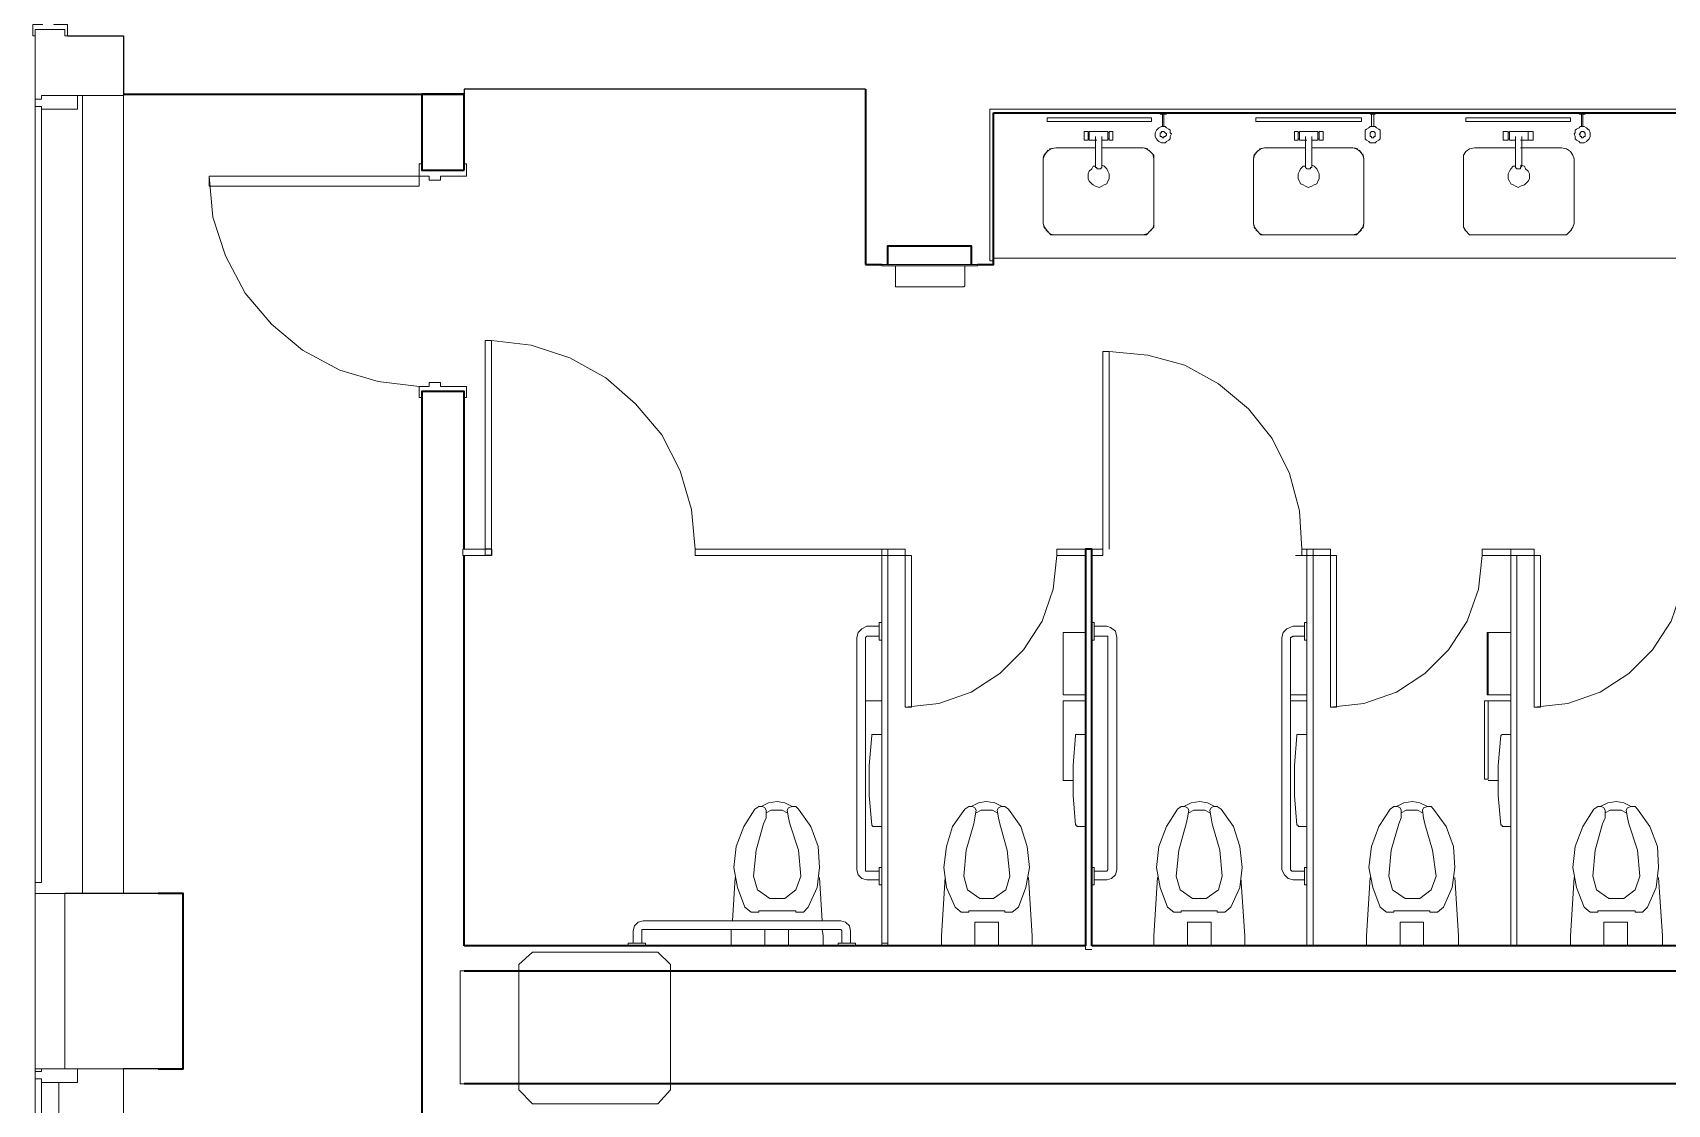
# Model space of a CAD drawing. Header units: inches. Extents: x 41 to 295, y 38 to 271.
# Drawn here: x 45.26 to 68.64, y 155.81 to 171.14 of the extents above; entities that cross this region are included whole.
import ezdxf

# ---------------------------------------------------------------- set-up
doc = ezdxf.new("R2010")
doc.units = ezdxf.units.IN
doc.header["$MEASUREMENT"] = 0

msp = doc.modelspace()

# ---------------------------------------------------------------- linework, layer by layer
for p, q in [((45.76, 171.093), (46.56, 171.093)), ((46.56, 171.093), (46.56, 170.24)), ((57.173, 170.329), (51.431, 170.329)), ((51.431, 170.329), (51.431, 170.258)), ((51.822, 163.751), (51.733, 163.751)), ((51.822, 163.662), (51.733, 163.662)), ((51.822, 163.751), (51.822, 163.662)), ((63.253, 162.489), (63.289, 162.507)), ((47.058, 158.826), (45.724, 158.827)), ((47.058, 156.32), (46.56, 156.32))]:
    msp.add_line(p, q)
at = {"color": 7, "lineweight": 18}
for points in [[(45.76, 171.093), (45.76, 171.253), (45.564, 171.253), (45.564, 171.307), (45.404, 171.307), (45.404, 171.253), (45.262, 171.253), (45.262, 171.093), (45.298, 171.093), (45.298, 171.182), (45.724, 171.182), (45.724, 171.093)], [(45.387, 170.187), (45.298, 170.187), (45.298, 170.08), (45.387, 170.08), (45.387, 170.045), (45.902, 170.045), (45.902, 170.24), (45.387, 170.24)], [(45.298, 158.827), (45.298, 156.32), (45.724, 156.32), (45.724, 158.827)], [(54.204, 157.991), (52.409, 157.991), (52.213, 157.813), (52.213, 156.018), (52.409, 155.822), (54.204, 155.822), (54.382, 156.018), (54.382, 157.813)], [(45.298, 156.178), (45.387, 156.178), (45.387, 156.124), (45.902, 156.124), (45.902, 156.32), (45.387, 156.32), (45.387, 156.284), (45.298, 156.284)]]:
    msp.add_lwpolyline(points, close=True, dxfattribs=at)
at = {"color": 7, "lineweight": 13}
for points in [[(45.298, 171.093), (45.298, 170.187)], [(45.298, 170.187), (45.298, 170.24)], [(45.902, 170.24), (45.973, 170.24), (45.973, 158.827)], [(45.902, 170.24), (46.56, 170.24), (46.56, 158.827)], [(59.004, 170.045), (58.951, 170.045), (58.951, 168.178), (58.951, 168), (58.951, 167.876)], [(71.058, 170.045), (71.004, 170.045), (59.005, 170.045)], [(59.004, 167.876), (58.951, 167.876)], [(45.298, 158.88), (45.298, 156.285)], [(60.32, 158.08), (60.32, 158.027)], [(60.409, 158.027), (60.32, 158.027)], [(51.431, 156.107), (51.378, 156.107), (51.378, 157.724)], [(51.378, 157.724), (51.431, 157.724)], [(45.902, 156.32), (46.56, 156.32), (46.56, 152.355)], [(45.636, 152.533), (45.636, 156.124)]]:
    msp.add_lwpolyline(points, dxfattribs=at)
at = {"color": 7, "lineweight": 35}
for points in [[(46.56, 170.258), (50.898, 170.258)], [(50.898, 170.258), (51.36, 170.258), (51.413, 170.258)], [(57.173, 170.329), (57.173, 168.178)], [(59.004, 168.178), (59.004, 169.991)], [(59.004, 169.991), (71.004, 169.991)], [(57.173, 168.178), (57.173, 167.876), (57.173, 167.822)], [(57.493, 167.822), (57.493, 168.089), (58.684, 168.089), (58.684, 167.822)], [(58.773, 167.822), (59.004, 167.822), (59.004, 167.876), (59.004, 168.178)], [(57.173, 167.822), (57.404, 167.822)], [(51.431, 163.751), (51.431, 166.009), (50.827, 166.009), (50.827, 143.165), (50.88, 143.165), (51.378, 143.165), (51.431, 143.165)], [(51.431, 158.08), (51.431, 163.662)], [(60.32, 163.751), (60.32, 158.08)], [(60.409, 158.08), (60.409, 163.751), (60.32, 163.751)], [(47.058, 156.32), (47.36, 156.32), (47.413, 156.32), (47.413, 158.826), (47.36, 158.826), (47.058, 158.826)], [(60.32, 158.08), (51.431, 158.08)], [(72.231, 158.08), (60.409, 158.08)], [(51.431, 157.724), (72.231, 157.724)], [(72.231, 156.107), (51.432, 156.107)]]:
    msp.add_lwpolyline(points, dxfattribs=at)
msp.add_lwpolyline([(51.431, 169.173), (51.431, 170.258), (51.378, 170.258), (50.88, 170.258), (50.827, 170.258), (50.827, 169.173)], close=True, dxfattribs=at)
at = {"color": 7, "lineweight": 13}
for points in [[(45.298, 170.08), (45.298, 158.987), (45.387, 158.987), (45.387, 170.08)], [(45.298, 156.178), (45.298, 152.48), (45.387, 152.48), (45.387, 156.178)]]:
    msp.add_lwpolyline(points, close=True, dxfattribs=at)
at = {"color": 7, "lineweight": 9}
for points in [[(45.298, 159.04), (45.298, 170.044)], [(71.004, 169.991), (59.005, 169.991)], [(61.547, 169.991), (61.316, 169.991), (61.547, 169.991)], [(61.387, 169.991), (61.476, 169.991), (61.387, 169.991)], [(61.476, 169.991), (61.476, 169.973), (61.387, 169.973)], [(61.387, 169.973), (61.387, 169.991), (61.476, 169.991)], [(61.44, 169.973), (61.422, 169.973)], [(61.44, 169.973), (61.422, 169.973), (61.422, 169.796)], [(61.422, 169.973), (61.422, 169.973)], [(61.44, 169.796), (61.44, 169.973)], [(64.533, 169.991), (64.32, 169.991), (64.533, 169.991)], [(64.391, 169.991), (64.462, 169.991), (64.391, 169.991)], [(64.462, 169.991), (64.462, 169.973), (64.391, 169.973)], [(64.391, 169.973), (64.391, 169.991), (64.462, 169.991)], [(64.444, 169.973), (64.409, 169.973)], [(64.444, 169.973), (64.427, 169.973), (64.409, 169.973), (64.409, 169.796)], [(64.427, 169.973), (64.409, 169.973)], [(64.444, 169.796), (64.444, 169.973)], [(67.538, 169.991), (67.307, 169.991), (67.538, 169.991)], [(67.378, 169.991), (67.467, 169.991), (67.378, 169.991)], [(67.467, 169.991), (67.467, 169.973), (67.378, 169.973)], [(67.378, 169.973), (67.378, 169.991), (67.467, 169.991)], [(67.431, 169.973), (67.413, 169.973)], [(67.431, 169.973), (67.413, 169.973), (67.413, 169.796)], [(67.413, 169.973), (67.413, 169.973)], [(67.431, 169.796), (67.431, 169.973)], [(59.769, 169.92), (61.262, 169.92)], [(59.769, 169.867), (59.769, 169.92)], [(61.262, 169.867), (59.769, 169.867)], [(60.356, 169.724), (60.302, 169.724)], [(60.64, 169.724), (60.373, 169.724)], [(60.711, 169.724), (60.658, 169.724)], [(61.262, 169.92), (61.262, 169.867)], [(62.755, 169.92), (64.267, 169.92)], [(62.755, 169.867), (62.755, 169.92)], [(64.267, 169.867), (62.755, 169.867)], [(63.36, 169.724), (63.307, 169.724)], [(63.644, 169.724), (63.378, 169.724)], [(63.716, 169.724), (63.662, 169.724)], [(64.267, 169.92), (64.267, 169.867)], [(65.76, 169.92), (67.253, 169.92)], [(65.76, 169.867), (65.76, 169.92)], [(67.253, 169.867), (65.76, 169.867)], [(66.364, 169.724), (66.293, 169.724)], [(66.72, 169.724), (66.649, 169.724), (66.382, 169.724)], [(67.253, 169.92), (67.253, 169.867)], [(59.716, 168.409), (59.716, 169.333), (59.733, 169.387), (59.769, 169.44), (59.822, 169.476), (59.893, 169.493), (60.462, 169.493)], [(61.138, 169.493), (60.551, 169.493), (61.138, 169.493), (61.191, 169.476), (61.244, 169.44), (61.298, 169.387), (61.298, 169.333), (61.298, 168.409), (61.298, 168.355), (61.244, 168.302), (61.191, 168.249), (61.138, 168.249), (59.893, 168.249), (59.822, 168.249), (59.769, 168.302), (59.733, 168.355), (59.716, 168.409), (59.716, 169.333)], [(59.893, 169.493), (59.822, 169.476), (59.769, 169.44), (59.733, 169.387), (59.716, 169.333)], [(60.462, 169.493), (59.893, 169.493), (59.804, 169.476)], [(60.302, 169.6), (60.356, 169.6)], [(60.373, 169.707), (60.356, 169.707)], [(60.356, 169.618), (60.373, 169.618)], [(60.373, 169.6), (60.48, 169.6)], [(60.462, 169.653), (60.462, 169.636), (60.462, 169.582), (60.462, 169.493), (60.462, 169.387), (60.462, 169.298), (60.462, 169.227)], [(60.515, 169.191), (60.533, 169.191), (60.551, 169.209), (60.551, 169.227), (60.551, 169.298), (60.551, 169.404), (60.551, 169.493), (60.551, 169.582), (60.551, 169.636), (60.551, 169.653)], [(60.551, 169.6), (60.64, 169.6)], [(60.658, 169.707), (60.64, 169.707)], [(60.64, 169.618), (60.658, 169.618)], [(60.658, 169.6), (60.711, 169.6)], [(61.138, 169.493), (61.191, 169.476), (61.244, 169.44), (61.298, 169.387), (61.298, 169.333), (61.28, 169.404)], [(61.209, 169.476), (61.155, 169.493)], [(62.72, 168.409), (62.72, 169.333), (62.738, 169.387), (62.773, 169.44), (62.827, 169.476), (62.88, 169.493), (63.467, 169.493)], [(64.142, 169.493), (63.556, 169.493), (64.142, 169.493), (64.196, 169.476), (64.249, 169.44), (64.284, 169.387), (64.302, 169.333), (64.302, 168.409), (64.284, 168.355), (64.249, 168.302), (64.196, 168.249), (64.142, 168.249), (62.88, 168.249), (62.827, 168.249), (62.773, 168.302), (62.738, 168.355), (62.72, 168.409), (62.72, 169.333)], [(62.88, 169.493), (62.827, 169.476), (62.773, 169.44), (62.738, 169.387), (62.72, 169.333)], [(63.467, 169.493), (62.88, 169.493), (62.809, 169.476)], [(63.307, 169.6), (63.36, 169.6)], [(63.378, 169.707), (63.36, 169.707)], [(63.36, 169.618), (63.378, 169.618)], [(63.378, 169.6), (63.484, 169.6)], [(63.467, 169.653), (63.467, 169.636), (63.467, 169.582), (63.467, 169.493), (63.467, 169.387), (63.467, 169.298), (63.467, 169.227)], [(63.502, 169.191), (63.52, 169.191), (63.538, 169.191), (63.538, 169.209), (63.556, 169.209), (63.556, 169.227), (63.556, 169.298), (63.556, 169.404), (63.556, 169.493), (63.556, 169.582), (63.556, 169.636), (63.556, 169.653)], [(63.556, 169.6), (63.644, 169.6)], [(63.662, 169.707), (63.644, 169.707)], [(63.644, 169.618), (63.662, 169.618)], [(63.662, 169.6), (63.716, 169.6)], [(64.142, 169.493), (64.196, 169.476), (64.249, 169.44), (64.284, 169.387), (64.302, 169.333), (64.284, 169.404)], [(64.213, 169.476), (64.16, 169.493)], [(65.724, 168.409), (65.724, 169.333), (65.724, 169.387), (65.76, 169.44), (65.813, 169.476), (65.884, 169.493), (66.471, 169.493)], [(67.129, 169.493), (66.542, 169.493), (67.129, 169.493), (67.2, 169.476), (67.253, 169.44), (67.289, 169.387), (67.307, 169.333), (67.307, 168.409), (67.289, 168.355), (67.253, 168.302), (67.2, 168.249), (67.129, 168.249), (65.884, 168.249), (65.813, 168.249), (65.76, 168.302), (65.724, 168.355), (65.724, 168.409), (65.724, 169.333)], [(65.884, 169.493), (65.813, 169.476), (65.76, 169.44), (65.724, 169.387), (65.724, 169.333)], [(66.471, 169.493), (65.884, 169.493), (65.813, 169.476)], [(66.293, 169.6), (66.364, 169.6)], [(66.382, 169.707), (66.364, 169.707)], [(66.364, 169.618), (66.382, 169.618)], [(66.382, 169.6), (66.471, 169.6)], [(66.471, 169.653), (66.471, 169.636), (66.471, 169.582), (66.471, 169.493), (66.471, 169.387), (66.471, 169.298), (66.471, 169.227)], [(66.542, 169.6), (66.649, 169.6)], [(66.56, 169.227), (66.56, 169.298), (66.56, 169.404), (66.56, 169.493), (66.56, 169.582), (66.56, 169.636), (66.56, 169.653)], [(66.649, 169.707), (66.649, 169.707)], [(66.649, 169.618), (66.649, 169.618)], [(66.649, 169.6), (66.72, 169.6)], [(59.733, 169.404), (59.716, 169.351)], [(59.787, 169.458), (59.751, 169.422)], [(61.262, 169.422), (61.227, 169.458)], [(61.298, 168.409), (61.298, 169.333)], [(62.738, 169.404), (62.72, 169.351)], [(62.791, 169.458), (62.755, 169.422)], [(64.267, 169.422), (64.231, 169.458)], [(64.302, 168.409), (64.302, 169.333)], [(67.307, 168.409), (67.307, 169.333)], [(47.787, 169.084), (47.84, 168.498), (48.018, 167.947), (48.302, 167.413), (48.676, 166.969), (49.12, 166.596), (49.653, 166.311), (50.204, 166.151), (50.791, 166.08)], [(60.658, 169.084), (60.658, 169.049), (60.64, 169.013), (60.622, 168.978), (60.587, 168.96), (60.551, 168.942), (60.515, 168.924), (60.462, 168.942), (60.427, 168.96), (60.409, 168.978), (60.373, 169.013), (60.356, 169.049), (60.356, 169.084), (60.356, 169.12), (60.373, 169.156), (60.409, 169.191), (60.427, 169.227), (60.462, 169.227)], [(60.515, 169.191), (60.498, 169.191), (60.48, 169.191), (60.48, 169.209), (60.462, 169.209), (60.462, 169.227)], [(60.551, 169.244), (60.587, 169.227), (60.622, 169.191), (60.64, 169.156), (60.658, 169.12), (60.658, 169.084)], [(63.662, 169.084), (63.662, 169.049), (63.644, 169.013), (63.627, 168.978), (63.591, 168.96), (63.556, 168.942), (63.502, 168.924), (63.467, 168.942), (63.431, 168.96), (63.396, 168.978), (63.378, 169.013), (63.36, 169.049), (63.36, 169.084), (63.36, 169.12), (63.378, 169.156), (63.396, 169.191), (63.431, 169.227), (63.467, 169.227)], [(63.502, 169.191), (63.484, 169.191), (63.467, 169.209), (63.467, 169.227)], [(63.556, 169.244), (63.591, 169.227), (63.627, 169.191), (63.644, 169.156), (63.662, 169.12), (63.662, 169.084)], [(66.667, 169.084), (66.667, 169.049), (66.649, 169.013), (66.613, 168.978), (66.596, 168.96), (66.542, 168.942), (66.507, 168.924), (66.471, 168.942), (66.436, 168.96), (66.4, 168.978), (66.382, 169.013), (66.364, 169.049), (66.364, 169.084), (66.364, 169.12), (66.382, 169.156), (66.4, 169.191), (66.436, 169.227), (66.471, 169.227)], [(66.507, 169.191), (66.489, 169.191), (66.471, 169.209), (66.471, 169.227)], [(66.542, 169.227), (66.56, 169.227), (66.542, 169.209), (66.542, 169.191), (66.524, 169.191), (66.507, 169.191)], [(66.542, 169.244), (66.596, 169.227), (66.613, 169.191), (66.649, 169.156), (66.667, 169.12), (66.667, 169.084)], [(59.004, 168.515), (59.004, 167.911), (71.004, 167.911), (71.004, 168.515)], [(59.893, 168.249), (59.822, 168.249), (59.769, 168.302), (59.733, 168.355), (59.716, 168.409), (59.733, 168.338)], [(59.751, 168.32), (59.787, 168.285)], [(61.298, 168.409), (61.298, 168.355), (61.244, 168.302), (61.191, 168.249), (61.138, 168.249), (61.209, 168.267)], [(61.227, 168.285), (61.262, 168.32)], [(61.28, 168.338), (61.298, 168.391)], [(62.88, 168.249), (62.827, 168.249), (62.773, 168.302), (62.738, 168.355), (62.72, 168.409), (62.738, 168.338)], [(62.755, 168.32), (62.791, 168.285)], [(64.302, 168.409), (64.284, 168.355), (64.249, 168.302), (64.196, 168.249), (64.142, 168.249), (64.213, 168.267)], [(64.231, 168.285), (64.267, 168.32)], [(64.284, 168.338), (64.302, 168.391)], [(65.742, 168.32), (65.778, 168.285)], [(67.235, 168.285), (67.271, 168.32)], [(59.804, 168.267), (59.858, 168.249)], [(59.893, 168.249), (61.138, 168.249)], [(62.809, 168.267), (62.862, 168.249)], [(62.88, 168.249), (64.142, 168.249)], [(65.884, 168.249), (67.129, 168.249)], [(59.004, 167.911), (71.004, 167.911)], [(58.595, 167.52), (58.578, 167.502), (57.618, 167.502), (57.6, 167.502), (57.6, 167.52), (57.6, 167.805)], [(58.595, 167.805), (58.595, 167.52)], [(45.298, 167.289), (45.298, 165.28)], [(51.733, 166.738), (51.822, 166.738)], [(51.733, 163.662), (51.733, 163.751), (51.733, 166.738)], [(51.822, 163.751), (51.822, 166.738), (52.391, 166.667), (52.942, 166.489), (53.458, 166.204), (53.885, 165.831), (54.258, 165.387), (54.524, 164.871), (54.684, 164.32), (54.738, 163.751)], [(60.569, 166.578), (60.658, 166.578)], [(60.569, 163.662), (60.569, 163.751), (60.569, 166.578)], [(63.413, 163.662), (63.413, 163.751), (63.378, 164.302), (63.235, 164.836), (62.987, 165.333), (62.649, 165.76), (62.222, 166.115), (61.742, 166.382), (61.209, 166.524), (60.658, 166.578), (60.658, 163.751)], [(51.733, 163.751), (51.413, 163.751), (51.413, 163.662)], [(51.733, 163.662), (51.413, 163.662)], [(54.738, 163.751), (54.738, 163.662)], [(57.493, 163.751), (54.738, 163.751)], [(54.738, 163.662), (57.404, 163.662)], [(57.404, 163.751), (57.404, 158.08), (57.493, 158.08), (57.404, 158.08)], [(57.493, 158.08), (57.404, 158.08), (57.493, 158.08), (57.493, 163.751)], [(57.404, 163.751), (57.742, 163.751)], [(57.493, 163.662), (57.404, 163.662), (57.404, 158.08)], [(57.493, 163.662), (57.493, 158.116), (57.404, 158.116)], [(57.404, 163.662), (57.404, 158.116)], [(57.493, 163.662), (57.742, 163.662), (57.742, 161.493)], [(57.493, 163.662), (57.493, 158.08)], [(57.742, 163.751), (57.742, 163.662)], [(60.32, 163.662), (59.911, 163.662), (59.858, 163.182), (59.698, 162.72), (59.431, 162.311), (59.093, 161.973), (58.684, 161.707), (58.222, 161.547), (57.742, 161.493)], [(57.831, 163.662), (57.742, 163.662)], [(57.831, 161.493), (57.831, 163.662)], [(59.911, 163.751), (60.32, 163.751), (60.32, 163.662)], [(59.911, 163.751), (59.911, 163.662)], [(60.569, 163.751), (60.409, 163.751), (60.409, 163.662)], [(60.569, 163.662), (60.409, 163.662)], [(63.324, 163.662), (63.413, 163.662)], [(63.573, 163.751), (63.413, 163.751)], [(63.413, 163.662), (63.484, 163.662)], [(63.573, 163.751), (63.573, 158.08), (63.484, 158.08), (63.573, 158.08)], [(63.484, 163.751), (63.822, 163.751)], [(63.484, 158.08), (63.573, 158.08), (63.484, 158.08), (63.484, 163.751)], [(63.573, 163.662), (63.484, 163.662), (63.484, 158.08)], [(63.484, 163.662), (63.484, 158.116)], [(63.573, 163.662), (63.822, 163.662), (63.822, 161.493)], [(63.573, 163.662), (63.573, 158.08)], [(63.822, 163.751), (63.822, 163.662)], [(66.4, 163.662), (65.991, 163.662), (65.938, 163.182), (65.778, 162.72), (65.511, 162.311), (65.173, 161.973), (64.765, 161.707), (64.302, 161.547), (63.822, 161.493)], [(63.911, 163.662), (63.822, 163.662)], [(63.911, 161.493), (63.911, 163.662)], [(66.4, 163.751), (65.991, 163.751)], [(65.991, 163.751), (65.991, 163.662)], [(66.4, 163.662), (66.4, 163.751), (66.738, 163.751)], [(66.489, 158.08), (66.4, 158.08), (66.4, 163.751)], [(66.489, 163.662), (66.738, 163.662), (66.738, 161.493)], [(66.489, 163.662), (66.489, 158.08)], [(66.738, 163.751), (66.738, 163.662)], [(69.315, 163.662), (68.907, 163.662), (68.853, 163.182), (68.693, 162.72), (68.427, 162.311), (68.089, 161.973), (67.68, 161.707), (67.218, 161.547), (66.738, 161.493)], [(66.827, 163.662), (66.738, 163.662)], [(66.827, 161.493), (66.827, 163.662)], [(45.298, 163.289), (45.298, 156.622)], [(57.191, 162.649), (57.12, 162.613), (57.067, 162.56), (57.049, 162.489)], [(57.049, 162.489), (57.049, 159.165)], [(57.173, 162.489), (57.191, 162.507)], [(57.173, 159.165), (57.173, 162.489)], [(57.369, 162.649), (57.191, 162.649)], [(57.191, 162.507), (57.369, 162.507)], [(57.404, 162.453), (57.404, 162.471), (57.404, 162.489), (57.404, 162.507), (57.404, 162.542), (57.404, 162.578), (57.404, 162.613), (57.404, 162.649), (57.404, 162.667), (57.404, 162.684), (57.404, 162.702), (57.369, 162.702)], [(57.369, 162.702), (57.369, 162.684), (57.369, 162.667), (57.369, 162.649)], [(57.369, 162.507), (57.369, 162.489), (57.369, 162.471), (57.369, 162.453), (57.369, 162.471), (57.369, 162.489), (57.369, 162.507), (57.369, 162.542), (57.369, 162.578), (57.369, 162.613), (57.369, 162.649), (57.369, 162.667), (57.369, 162.684), (57.369, 162.702)], [(60.32, 161.671), (60, 161.671), (60, 162.56)], [(60, 162.56), (60.32, 162.56), (60.32, 161.671)], [(60.445, 162.507), (60.445, 162.489), (60.445, 162.471), (60.445, 162.453), (60.445, 162.471), (60.445, 162.489), (60.445, 162.507), (60.445, 162.542), (60.445, 162.578), (60.445, 162.613), (60.445, 162.649), (60.445, 162.667), (60.445, 162.684), (60.445, 162.702), (60.409, 162.702)], [(60.409, 162.702), (60.409, 162.684), (60.409, 162.667), (60.409, 162.649), (60.409, 162.613), (60.409, 162.578), (60.409, 162.542), (60.409, 162.507), (60.409, 162.489), (60.409, 162.471), (60.409, 162.453), (60.445, 162.453)], [(60.445, 162.649), (60.445, 162.667), (60.445, 162.684), (60.445, 162.702)], [(60.622, 162.649), (60.445, 162.649)], [(60.445, 162.507), (60.622, 162.507)], [(60.765, 162.489), (60.747, 162.578), (60.676, 162.631), (60.622, 162.649)], [(60.622, 162.507), (60.64, 162.507), (60.64, 162.489)], [(60.64, 162.489), (60.64, 159.165)], [(60.765, 159.165), (60.765, 162.489)], [(63.289, 162.649), (63.2, 162.613), (63.147, 162.56), (63.129, 162.489)], [(63.129, 162.489), (63.129, 159.165)], [(63.253, 159.165), (63.253, 162.489)], [(63.449, 162.649), (63.289, 162.649)], [(63.289, 162.507), (63.449, 162.507)], [(63.484, 162.453), (63.484, 162.471), (63.484, 162.489), (63.484, 162.507), (63.484, 162.542), (63.484, 162.578), (63.484, 162.613), (63.484, 162.649), (63.484, 162.667), (63.484, 162.684), (63.484, 162.702), (63.449, 162.702)], [(63.449, 162.702), (63.449, 162.684), (63.449, 162.667), (63.449, 162.649)], [(63.449, 162.507), (63.449, 162.489), (63.449, 162.471), (63.449, 162.453), (63.449, 162.471), (63.449, 162.489), (63.449, 162.507), (63.449, 162.542), (63.449, 162.578), (63.449, 162.613), (63.449, 162.649), (63.449, 162.667), (63.449, 162.684), (63.449, 162.702)], [(66.08, 161.671), (66.062, 161.671), (66.062, 162.56)], [(66.062, 162.56), (66.08, 162.56), (66.08, 161.671)], [(66.4, 161.671), (66.08, 161.671), (66.08, 162.56)], [(66.08, 162.56), (66.4, 162.56), (66.4, 161.671)], [(57.369, 162.453), (57.404, 162.453)], [(57.404, 162.453), (57.404, 161.671)], [(63.449, 162.453), (63.484, 162.453)], [(63.484, 162.453), (63.484, 161.671)], [(57.404, 161.102), (57.404, 161.582), (57.173, 161.582)], [(57.404, 159.787), (57.404, 161.102), (57.404, 161.582)], [(60, 160.444), (60, 161.582)], [(60.32, 161.102), (60.32, 161.582), (60, 161.582)], [(60.32, 159.787), (60.32, 161.102), (60.32, 161.582)], [(63.253, 161.671), (63.484, 161.671)], [(63.484, 161.102), (63.484, 161.582), (63.253, 161.582)], [(63.484, 159.787), (63.484, 161.102), (63.484, 161.582)], [(66.027, 160.462), (66.027, 161.582)], [(66.027, 161.582), (66.027, 161.582)], [(66.08, 161.582), (66.027, 161.582), (66.027, 160.462), (66.027, 161.582)], [(66.08, 161.582), (66.08, 160.462), (66.027, 160.462)], [(66.062, 161.582), (66.062, 161.582)], [(66.08, 161.582), (66.4, 161.582), (66.4, 160.462), (66.4, 161.582), (66.4, 160.462), (66.4, 161.582), (66.4, 160.462), (66.4, 161.582)], [(66.08, 161.582), (66.08, 160.462)], [(66.08, 161.582), (66.08, 161.582)], [(66.4, 161.582), (66.4, 161.582)], [(66.4, 161.582), (66.4, 161.582)], [(66.4, 161.582), (66.4, 160.462), (66.4, 161.582)], [(66.4, 160.462), (66.4, 161.582)], [(57.742, 161.493), (57.831, 161.493)], [(63.822, 161.493), (63.911, 161.493)], [(66.027, 160.516), (66.027, 161.511)], [(66.027, 160.533), (66.027, 161.511)], [(66.027, 161.102), (66.027, 161.493)], [(66.4, 160.516), (66.4, 161.511), (66.4, 160.533), (66.4, 161.511), (66.4, 161.493), (66.4, 161.511), (66.4, 161.493), (66.4, 161.511)], [(66.4, 160.533), (66.4, 160.551), (66.4, 160.533), (66.4, 161.511), (66.4, 160.516)], [(66.4, 160.516), (66.4, 161.511)], [(66.4, 161.493), (66.4, 161.102)], [(66.4, 161.102), (66.4, 161.493)], [(66.4, 161.422), (66.4, 161.44), (66.4, 161.422)], [(66.4, 161.422), (66.4, 161.44), (66.4, 161.422)], [(66.738, 161.493), (66.827, 161.493)], [(66.4, 161.102), (66.4, 159.787), (66.4, 161.102)], [(66.4, 160.551), (66.4, 160.942), (66.4, 161.085)], [(66.4, 160.942), (66.4, 161.085), (66.4, 160.942)], [(66.4, 161.085), (66.4, 160.942)], [(66.027, 160.551), (66.027, 160.942)], [(66.4, 160.551), (66.4, 160.942)], [(66.4, 160.604), (66.4, 160.587), (66.4, 160.604)], [(66.4, 160.604), (66.4, 160.587), (66.4, 160.604)], [(60, 160.444), (60.142, 160.444)], [(66.08, 160.444), (66.222, 160.444)], [(55.68, 160.071), (55.787, 160.124), (55.911, 160.142), (56.018, 160.124), (56.124, 160.071)], [(58.684, 160.071), (58.791, 160.124), (58.898, 160.142), (59.022, 160.124), (59.129, 160.071)], [(61.724, 160.071), (61.831, 160.124), (61.956, 160.142), (62.062, 160.124), (62.169, 160.071)], [(64.765, 160.071), (64.871, 160.124), (64.995, 160.142), (65.102, 160.124), (65.209, 160.071)], [(67.68, 160.071), (67.787, 160.124), (67.911, 160.142), (68.018, 160.124), (68.124, 160.071)], [(55.591, 160.036), (55.431, 159.787), (55.324, 159.502), (55.289, 159.2), (55.342, 158.915), (55.449, 158.631)], [(56.053, 160.018), (56.071, 159.911), (56.089, 159.822), (56.213, 159.449), (56.249, 159.076), (56.178, 158.88), (56.018, 158.756), (55.805, 158.756), (55.627, 158.88), (55.573, 159.076), (55.609, 159.449), (55.716, 159.822), (55.751, 159.911), (55.751, 160.018)], [(55.698, 160.071), (55.645, 160.071), (55.591, 160.036)], [(56.213, 160.035), (56.391, 159.787), (56.498, 159.502), (56.515, 159.2), (56.48, 158.915), (56.355, 158.631), (56.284, 158.56), (56.178, 158.56), (56.178, 158.578), (55.645, 158.578)], [(55.751, 160.018), (55.733, 160.053), (55.698, 160.071)], [(56.053, 159.982), (55.982, 160.018), (55.911, 160.018), (55.822, 160.018), (55.751, 159.982)], [(56.213, 160.036), (56.178, 160.071), (56.124, 160.071), (56.071, 160.053), (56.053, 160.018)], [(58.595, 160.036), (58.418, 159.787), (58.329, 159.502), (58.293, 159.2), (58.329, 158.915), (58.453, 158.631)], [(59.058, 160.018), (59.076, 159.911), (59.093, 159.822), (59.2, 159.449), (59.236, 159.076), (59.182, 158.88), (59.004, 158.756), (58.809, 158.756), (58.631, 158.88), (58.578, 159.076), (58.613, 159.449), (58.72, 159.822), (58.738, 159.911), (58.755, 160.018)], [(58.702, 160.071), (58.649, 160.071), (58.595, 160.036)], [(59.218, 160.035), (59.396, 159.787), (59.484, 159.502), (59.52, 159.2), (59.467, 158.915), (59.36, 158.631), (59.271, 158.56), (59.164, 158.56), (59.164, 158.578), (58.649, 158.578)], [(58.755, 160.018), (58.738, 160.053), (58.702, 160.071)], [(59.058, 159.982), (58.987, 160.018), (58.898, 160.018), (58.827, 160.018), (58.755, 159.982)], [(59.218, 160.036), (59.164, 160.071), (59.111, 160.071), (59.076, 160.053), (59.058, 160.018)], [(61.636, 160.036), (61.476, 159.787), (61.369, 159.502), (61.333, 159.2), (61.387, 158.915), (61.493, 158.631)], [(62.098, 160.018), (62.116, 159.911), (62.133, 159.822), (62.24, 159.449), (62.276, 159.076), (62.222, 158.88), (62.044, 158.756), (61.849, 158.756), (61.671, 158.88), (61.618, 159.076), (61.653, 159.449), (61.76, 159.822), (61.778, 159.911), (61.796, 160.018)], [(61.742, 160.071), (61.689, 160.071), (61.636, 160.036)], [(62.258, 160.035), (62.435, 159.787), (62.524, 159.502), (62.56, 159.2), (62.524, 158.915), (62.4, 158.631), (62.311, 158.56), (62.204, 158.56), (62.204, 158.578), (61.689, 158.578)], [(61.796, 160.018), (61.778, 160.053), (61.742, 160.071)], [(62.098, 159.982), (62.027, 160.018), (61.956, 160.018), (61.867, 160.018), (61.796, 159.982)], [(62.258, 160.036), (62.204, 160.071), (62.151, 160.071), (62.116, 160.053), (62.098, 160.018)], [(64.676, 160.036), (64.516, 159.787), (64.409, 159.502), (64.373, 159.2), (64.427, 158.915), (64.533, 158.631)], [(65.138, 160.018), (65.155, 159.911), (65.173, 159.822), (65.28, 159.449), (65.333, 159.076), (65.262, 158.88), (65.102, 158.756), (64.889, 158.756), (64.711, 158.88), (64.658, 159.076), (64.693, 159.449), (64.8, 159.822), (64.835, 159.911), (64.835, 160.018)], [(64.782, 160.071), (64.729, 160.071), (64.676, 160.036)], [(65.298, 160.035), (65.475, 159.787), (65.582, 159.502), (65.6, 159.2), (65.564, 158.915), (65.44, 158.631), (65.351, 158.56), (65.244, 158.56), (65.244, 158.578), (64.729, 158.578)], [(64.835, 160.018), (64.818, 160.053), (64.782, 160.071)], [(65.138, 159.982), (65.067, 160.018), (64.995, 160.018), (64.907, 160.018), (64.835, 159.982)], [(65.298, 160.036), (65.262, 160.071), (65.209, 160.071), (65.155, 160.053), (65.138, 160.018)], [(67.591, 160.036), (67.431, 159.787), (67.324, 159.502), (67.289, 159.2), (67.342, 158.915), (67.449, 158.631)], [(68.053, 160.018), (68.071, 159.911), (68.089, 159.822), (68.213, 159.449), (68.249, 159.076), (68.178, 158.88), (68.018, 158.756), (67.804, 158.756), (67.627, 158.88), (67.573, 159.076), (67.609, 159.449), (67.715, 159.822), (67.751, 159.911), (67.751, 160.018), (67.733, 160.053), (67.698, 160.071)], [(67.698, 160.071), (67.644, 160.071), (67.591, 160.036)], [(68.213, 160.035), (68.391, 159.787), (68.498, 159.502), (68.516, 159.2), (68.48, 158.915), (68.356, 158.631), (68.284, 158.56), (68.178, 158.56), (68.178, 158.578), (67.644, 158.578)], [(68.053, 159.982), (67.982, 160.018), (67.911, 160.018), (67.822, 160.018), (67.751, 159.982)], [(68.213, 160.036), (68.178, 160.071), (68.124, 160.071), (68.071, 160.053), (68.053, 160.018)], [(55.271, 158.436), (55.307, 159.058)], [(56.551, 158.436), (56.515, 159.058)], [(57.049, 159.165), (57.067, 159.093), (57.12, 159.04), (57.191, 159.022)], [(57.191, 159.147), (57.173, 159.147), (57.173, 159.165)], [(57.369, 159.147), (57.191, 159.147)], [(57.191, 159.022), (57.369, 159.022)], [(57.404, 158.951), (57.404, 158.969), (57.404, 158.987), (57.404, 159.022), (57.404, 159.04), (57.404, 159.076), (57.404, 159.111), (57.404, 159.147), (57.404, 159.165), (57.404, 159.182), (57.404, 159.2), (57.369, 159.2)], [(57.369, 159.2), (57.369, 159.182), (57.369, 159.165), (57.369, 159.147)], [(57.369, 159.022), (57.369, 158.987), (57.369, 158.969), (57.369, 158.951), (57.369, 158.969), (57.369, 158.987), (57.369, 159.022), (57.369, 159.04), (57.369, 159.076), (57.369, 159.111), (57.369, 159.147), (57.369, 159.165), (57.369, 159.182), (57.369, 159.2)], [(58.258, 158.222), (58.311, 159.058)], [(59.556, 158.222), (59.502, 159.058)], [(60.445, 159.022), (60.445, 158.987), (60.445, 158.969), (60.445, 158.951), (60.445, 158.969), (60.445, 158.987), (60.445, 159.022), (60.445, 159.04), (60.445, 159.076), (60.445, 159.111), (60.445, 159.147), (60.445, 159.165), (60.445, 159.182), (60.445, 159.2), (60.409, 159.2)], [(60.409, 159.2), (60.409, 159.182), (60.409, 159.165), (60.409, 159.147), (60.409, 159.111), (60.409, 159.076), (60.409, 159.04), (60.409, 159.022), (60.409, 158.987), (60.409, 158.969), (60.409, 158.951), (60.445, 158.951)], [(60.445, 159.147), (60.445, 159.165), (60.445, 159.182), (60.445, 159.2)], [(60.622, 159.147), (60.445, 159.147)], [(60.445, 159.022), (60.622, 159.022)], [(60.622, 159.022), (60.693, 159.04), (60.747, 159.093), (60.765, 159.165)], [(60.64, 159.165), (60.622, 159.147)], [(61.298, 158.222), (61.351, 159.058)], [(62.596, 158.222), (62.542, 159.058)], [(63.129, 159.165), (63.165, 159.093), (63.218, 159.04), (63.289, 159.022)], [(63.289, 159.147), (63.271, 159.147), (63.253, 159.165)], [(63.449, 159.147), (63.289, 159.147)], [(63.289, 159.022), (63.449, 159.022)], [(63.484, 158.951), (63.484, 158.969), (63.484, 158.987), (63.484, 159.022), (63.484, 159.04), (63.484, 159.076), (63.484, 159.111), (63.484, 159.147), (63.484, 159.165), (63.484, 159.182), (63.484, 159.2), (63.449, 159.2)], [(63.449, 159.2), (63.449, 159.182), (63.449, 159.165), (63.449, 159.147)], [(63.449, 159.022), (63.449, 158.987), (63.449, 158.969), (63.449, 158.951), (63.449, 158.969), (63.449, 158.987), (63.449, 159.022), (63.449, 159.04), (63.449, 159.076), (63.449, 159.111), (63.449, 159.147), (63.449, 159.165), (63.449, 159.182), (63.449, 159.2)], [(64.338, 158.222), (64.391, 159.058)], [(65.654, 158.222), (65.6, 159.058)], [(67.253, 158.222), (67.307, 159.058)], [(68.569, 158.222), (68.516, 159.058)], [(57.369, 158.951), (57.404, 158.951)], [(63.449, 158.951), (63.484, 158.951)], [(55.449, 158.631), (55.538, 158.56), (55.645, 158.56)], [(55.645, 158.578), (55.645, 158.56)], [(58.453, 158.631), (58.542, 158.56), (58.649, 158.56)], [(58.649, 158.578), (58.649, 158.56)], [(61.493, 158.631), (61.582, 158.56), (61.689, 158.56)], [(61.689, 158.578), (61.689, 158.56)], [(64.533, 158.631), (64.622, 158.56), (64.729, 158.56)], [(64.729, 158.578), (64.729, 158.56)], [(67.449, 158.631), (67.538, 158.56), (67.644, 158.56)], [(67.644, 158.578), (67.644, 158.56)], [(53.991, 158.436), (53.92, 158.418), (53.867, 158.364), (53.849, 158.293)], [(53.849, 158.293), (53.849, 158.116)], [(53.973, 158.293), (53.973, 158.311), (53.991, 158.311)], [(53.973, 158.116), (53.973, 158.293)], [(56.818, 158.436), (53.991, 158.436)], [(53.991, 158.311), (56.818, 158.311)], [(55.253, 158.222), (55.253, 158.311)], [(55.733, 158.08), (55.733, 158.311)], [(56.071, 158.311), (56.071, 158.08)], [(56.569, 158.222), (56.551, 158.311)], [(56.96, 158.293), (56.942, 158.364), (56.889, 158.418), (56.818, 158.436)], [(56.818, 158.311), (56.836, 158.293)], [(56.836, 158.293), (56.836, 158.116)], [(56.96, 158.116), (56.96, 158.293)], [(58.738, 158.418), (59.076, 158.418)], [(58.738, 158.08), (58.738, 158.418)], [(59.076, 158.418), (59.076, 158.08)], [(61.778, 158.418), (62.116, 158.418)], [(61.778, 158.08), (61.778, 158.418)], [(62.116, 158.418), (62.116, 158.08)], [(64.818, 158.418), (65.155, 158.418)], [(64.818, 158.08), (64.818, 158.418)], [(65.155, 158.418), (65.155, 158.08)], [(67.733, 158.418), (68.071, 158.418)], [(67.733, 158.08), (67.733, 158.418)], [(68.071, 158.418), (68.071, 158.08)], [(53.778, 158.08), (53.795, 158.08), (53.813, 158.08), (53.849, 158.08), (53.867, 158.08), (53.902, 158.08), (53.938, 158.08), (53.973, 158.08), (53.991, 158.08), (54.009, 158.08), (54.027, 158.08), (54.027, 158.116)], [(53.778, 158.116), (53.778, 158.08)], [(53.849, 158.116), (53.813, 158.116), (53.795, 158.116), (53.778, 158.116), (53.795, 158.116), (53.813, 158.116), (53.849, 158.116), (53.867, 158.116), (53.902, 158.116), (53.938, 158.116), (53.973, 158.116), (53.991, 158.116), (54.009, 158.116), (54.027, 158.116)], [(54.027, 158.116), (54.009, 158.116), (53.991, 158.116), (53.973, 158.116)], [(56.569, 158.08), (55.253, 158.08), (55.253, 158.222)], [(56.569, 158.08), (56.569, 158.222)], [(56.782, 158.08), (56.8, 158.08), (56.818, 158.08), (56.836, 158.08), (56.871, 158.08), (56.907, 158.08), (56.942, 158.08), (56.96, 158.08), (56.996, 158.08), (57.013, 158.08), (57.031, 158.08), (57.031, 158.116)], [(56.782, 158.116), (56.782, 158.08)], [(56.836, 158.116), (56.818, 158.116), (56.8, 158.116), (56.782, 158.116), (56.8, 158.116), (56.818, 158.116), (56.836, 158.116), (56.871, 158.116), (56.907, 158.116), (56.942, 158.116), (56.96, 158.116), (56.996, 158.116), (57.013, 158.116), (57.031, 158.116)], [(57.031, 158.116), (57.013, 158.116), (56.996, 158.116), (56.96, 158.116)], [(59.556, 158.08), (58.258, 158.08), (58.258, 158.222)], [(59.556, 158.08), (59.556, 158.222)], [(62.596, 158.08), (61.298, 158.08), (61.298, 158.222)], [(62.596, 158.08), (62.596, 158.222)], [(65.653, 158.08), (64.338, 158.08), (64.338, 158.222)], [(65.654, 158.08), (65.654, 158.222)], [(66.489, 158.08), (66.4, 158.08)], [(68.569, 158.08), (67.253, 158.08), (67.253, 158.222)], [(68.569, 158.08), (68.569, 158.222)]]:
    msp.add_lwpolyline(points, dxfattribs=at)
for points in [[(61.387, 169.973), (61.404, 169.973), (61.422, 169.973), (61.44, 169.973), (61.458, 169.973), (61.476, 169.973), (61.458, 169.973), (61.44, 169.973), (61.422, 169.973), (61.404, 169.973)], [(61.404, 169.991), (61.422, 169.991), (61.44, 169.991), (61.422, 169.991)], [(64.391, 169.973), (64.409, 169.973), (64.427, 169.973), (64.444, 169.973), (64.462, 169.973), (64.444, 169.973), (64.427, 169.973), (64.409, 169.973)], [(64.409, 169.991), (64.427, 169.991), (64.444, 169.991), (64.427, 169.991)], [(67.378, 169.973), (67.395, 169.973), (67.413, 169.973), (67.431, 169.973), (67.449, 169.973), (67.467, 169.973), (67.449, 169.973), (67.431, 169.973), (67.413, 169.973), (67.395, 169.973)], [(67.413, 169.991), (67.431, 169.991), (67.449, 169.991), (67.431, 169.991)], [(60.302, 169.653), (60.302, 169.707), (60.302, 169.724), (60.302, 169.707), (60.302, 169.653), (60.302, 169.618), (60.302, 169.6), (60.302, 169.618)], [(60.356, 169.653), (60.356, 169.707), (60.356, 169.724), (60.356, 169.707), (60.356, 169.653), (60.356, 169.618), (60.356, 169.6), (60.356, 169.618), (60.356, 169.653), (60.356, 169.689), (60.356, 169.707), (60.356, 169.689), (60.356, 169.653), (60.356, 169.636), (60.356, 169.618), (60.356, 169.636)], [(60.373, 169.653), (60.373, 169.689), (60.373, 169.707), (60.373, 169.689), (60.373, 169.653), (60.373, 169.636), (60.373, 169.618), (60.373, 169.636), (60.373, 169.653), (60.373, 169.707), (60.373, 169.724), (60.373, 169.707), (60.373, 169.653), (60.373, 169.618), (60.373, 169.6), (60.373, 169.618)], [(60.64, 169.653), (60.64, 169.707), (60.64, 169.724), (60.64, 169.707), (60.64, 169.653), (60.64, 169.618), (60.64, 169.6), (60.64, 169.618), (60.64, 169.653), (60.64, 169.689), (60.64, 169.707), (60.64, 169.689), (60.64, 169.653), (60.64, 169.636), (60.64, 169.618), (60.64, 169.636)], [(60.658, 169.653), (60.658, 169.689), (60.658, 169.707), (60.658, 169.689), (60.658, 169.653), (60.658, 169.636), (60.658, 169.618), (60.658, 169.636), (60.658, 169.653), (60.658, 169.707), (60.658, 169.724), (60.658, 169.707), (60.658, 169.653), (60.658, 169.618), (60.658, 169.6), (60.658, 169.618)], [(60.711, 169.653), (60.711, 169.707), (60.711, 169.724), (60.711, 169.707), (60.711, 169.653), (60.711, 169.618), (60.711, 169.6), (60.711, 169.618)], [(61.316, 169.689), (61.316, 169.653), (61.333, 169.618), (61.351, 169.6), (61.369, 169.582), (61.404, 169.564), (61.422, 169.564), (61.458, 169.564), (61.476, 169.582), (61.511, 169.6), (61.529, 169.618), (61.529, 169.653), (61.547, 169.689), (61.529, 169.707), (61.529, 169.742), (61.511, 169.76), (61.476, 169.778), (61.458, 169.796), (61.422, 169.796), (61.404, 169.796), (61.369, 169.778), (61.351, 169.76), (61.333, 169.742), (61.316, 169.707)], [(61.387, 169.689), (61.387, 169.671), (61.387, 169.653), (61.404, 169.653), (61.422, 169.636), (61.44, 169.636), (61.44, 169.653), (61.458, 169.653), (61.476, 169.671), (61.476, 169.689), (61.458, 169.707), (61.44, 169.724), (61.422, 169.724), (61.404, 169.724), (61.404, 169.707), (61.387, 169.707)], [(63.307, 169.653), (63.307, 169.707), (63.307, 169.724), (63.307, 169.707), (63.307, 169.653), (63.307, 169.618), (63.307, 169.6), (63.307, 169.618)], [(63.36, 169.653), (63.36, 169.707), (63.36, 169.724), (63.36, 169.707), (63.36, 169.653), (63.36, 169.618), (63.36, 169.6), (63.36, 169.618), (63.36, 169.653), (63.36, 169.689), (63.36, 169.707), (63.36, 169.689), (63.36, 169.653), (63.36, 169.636), (63.36, 169.618), (63.36, 169.636)], [(63.378, 169.653), (63.378, 169.689), (63.378, 169.707), (63.378, 169.689), (63.378, 169.653), (63.378, 169.636), (63.378, 169.618), (63.378, 169.636), (63.378, 169.653), (63.378, 169.707), (63.378, 169.724), (63.378, 169.707), (63.378, 169.653), (63.378, 169.618), (63.378, 169.6), (63.378, 169.618)], [(63.644, 169.653), (63.644, 169.707), (63.644, 169.724), (63.644, 169.707), (63.644, 169.653), (63.644, 169.618), (63.644, 169.6), (63.644, 169.618), (63.644, 169.653), (63.644, 169.689), (63.644, 169.707), (63.644, 169.689), (63.644, 169.653), (63.644, 169.636), (63.644, 169.618), (63.644, 169.636)], [(63.662, 169.653), (63.662, 169.689), (63.662, 169.707), (63.662, 169.689), (63.662, 169.653), (63.662, 169.636), (63.662, 169.618), (63.662, 169.636), (63.662, 169.653), (63.662, 169.707), (63.662, 169.724), (63.662, 169.707), (63.662, 169.653), (63.662, 169.618), (63.662, 169.6), (63.662, 169.618)], [(63.716, 169.653), (63.716, 169.707), (63.716, 169.724), (63.716, 169.707), (63.716, 169.653), (63.716, 169.618), (63.716, 169.6), (63.716, 169.618)], [(64.32, 169.689), (64.32, 169.653), (64.32, 169.618), (64.338, 169.6), (64.373, 169.582), (64.391, 169.564), (64.427, 169.564), (64.462, 169.564), (64.48, 169.582), (64.516, 169.6), (64.533, 169.618), (64.533, 169.653), (64.533, 169.689), (64.533, 169.707), (64.533, 169.742), (64.516, 169.76), (64.48, 169.778), (64.462, 169.796), (64.427, 169.796), (64.391, 169.796), (64.373, 169.778), (64.338, 169.76), (64.32, 169.742), (64.32, 169.707)], [(64.391, 169.689), (64.391, 169.671), (64.391, 169.653), (64.409, 169.653), (64.409, 169.636), (64.427, 169.636), (64.444, 169.636), (64.444, 169.653), (64.462, 169.653), (64.462, 169.671), (64.462, 169.689), (64.462, 169.707), (64.444, 169.724), (64.427, 169.724), (64.409, 169.724), (64.391, 169.707)], [(66.293, 169.653), (66.293, 169.707), (66.293, 169.724), (66.293, 169.707), (66.293, 169.653), (66.293, 169.618), (66.293, 169.6), (66.293, 169.618)], [(66.364, 169.653), (66.364, 169.707), (66.364, 169.724), (66.364, 169.707), (66.364, 169.653), (66.364, 169.618), (66.364, 169.6), (66.364, 169.618), (66.364, 169.653), (66.364, 169.689), (66.364, 169.707), (66.364, 169.689), (66.364, 169.653), (66.364, 169.636), (66.364, 169.618), (66.364, 169.636)], [(66.382, 169.653), (66.382, 169.689), (66.382, 169.707), (66.382, 169.689), (66.382, 169.653), (66.382, 169.636), (66.382, 169.618), (66.382, 169.636), (66.382, 169.653), (66.382, 169.707), (66.382, 169.724), (66.382, 169.707), (66.382, 169.653), (66.382, 169.618), (66.382, 169.6), (66.382, 169.618)], [(66.649, 169.653), (66.649, 169.707), (66.649, 169.724), (66.649, 169.707), (66.649, 169.653), (66.649, 169.618), (66.649, 169.6), (66.649, 169.618), (66.649, 169.653), (66.649, 169.689), (66.649, 169.707), (66.649, 169.689), (66.649, 169.653), (66.649, 169.636), (66.649, 169.618), (66.649, 169.636), (66.649, 169.653), (66.649, 169.689), (66.649, 169.707), (66.649, 169.689), (66.649, 169.653), (66.649, 169.636), (66.649, 169.618), (66.649, 169.636), (66.649, 169.653), (66.649, 169.707), (66.649, 169.724), (66.649, 169.707), (66.649, 169.653), (66.649, 169.618), (66.649, 169.6), (66.649, 169.618)], [(66.72, 169.653), (66.72, 169.707), (66.72, 169.724), (66.72, 169.707), (66.72, 169.653), (66.72, 169.618), (66.72, 169.6), (66.72, 169.618)], [(67.307, 169.689), (67.324, 169.653), (67.324, 169.618), (67.342, 169.6), (67.378, 169.582), (67.395, 169.564), (67.431, 169.564), (67.449, 169.564), (67.484, 169.582), (67.502, 169.6), (67.52, 169.618), (67.538, 169.653), (67.538, 169.689), (67.538, 169.707), (67.52, 169.742), (67.502, 169.76), (67.484, 169.778), (67.449, 169.796), (67.431, 169.796), (67.395, 169.796), (67.378, 169.778), (67.342, 169.76), (67.324, 169.742), (67.324, 169.707)], [(67.378, 169.689), (67.395, 169.671), (67.395, 169.653), (67.413, 169.653), (67.413, 169.636), (67.431, 169.636), (67.449, 169.653), (67.467, 169.653), (67.467, 169.671), (67.467, 169.689), (67.467, 169.707), (67.449, 169.707), (67.449, 169.724), (67.431, 169.724), (67.413, 169.724), (67.395, 169.707), (67.395, 169.689)], [(58.684, 167.822), (57.493, 167.822), (57.493, 168.089), (58.684, 168.089)], [(58.773, 167.805), (57.404, 167.805), (57.404, 167.822), (58.773, 167.822)], [(51.413, 163.751), (51.413, 163.662), (51.733, 163.662), (51.733, 163.751)], [(54.738, 163.751), (54.738, 163.662), (57.493, 163.662), (57.493, 163.751)], [(57.742, 163.751), (57.404, 163.751), (57.404, 163.662), (57.742, 163.662)], [(60.32, 163.751), (59.911, 163.751), (59.911, 163.662), (60.32, 163.662)], [(60.409, 163.751), (60.409, 163.662), (60.569, 163.662), (60.569, 163.751)], [(63.413, 163.751), (63.413, 163.662), (63.573, 163.662), (63.573, 163.751)], [(63.822, 163.751), (63.484, 163.751), (63.484, 163.662), (63.822, 163.662)], [(66.4, 163.751), (65.991, 163.751), (65.991, 163.662), (66.4, 163.662)], [(66.738, 163.751), (66.4, 163.751), (66.4, 163.662), (66.738, 163.662)], [(66.4, 161.689), (66.4, 162.542)], [(66.4, 161.582), (66.4, 160.462), (66.4, 160.444), (66.4, 160.462)], [(66.4, 161.582), (66.4, 160.462)], [(66.4, 161.511), (66.4, 161.493)], [(57.262, 161.085), (57.227, 160.658), (57.227, 160.231), (57.262, 159.804), (57.28, 159.787), (57.404, 159.787), (57.404, 161.102), (57.28, 161.102), (57.262, 161.102)], [(60.178, 161.085), (60.142, 160.658), (60.142, 160.231), (60.178, 159.804), (60.196, 159.804), (60.196, 159.787), (60.32, 159.787), (60.32, 161.102), (60.196, 161.102), (60.178, 161.102)], [(63.342, 161.085), (63.307, 160.658), (63.307, 160.231), (63.342, 159.804), (63.36, 159.804), (63.36, 159.787), (63.484, 159.787), (63.484, 161.102), (63.36, 161.102), (63.342, 161.102)], [(66.258, 161.085), (66.222, 160.658), (66.222, 160.231), (66.258, 159.804), (66.276, 159.804), (66.276, 159.787), (66.4, 159.787), (66.4, 161.102), (66.276, 161.102)], [(66.4, 161.049), (66.4, 161.013), (66.4, 160.978), (66.4, 161.013)], [(66.4, 161.013), (66.4, 161.049), (66.4, 161.013), (66.4, 160.996)], [(66.4, 160.533), (66.4, 160.551)], [(66.4, 160.462), (66.4, 160.444)]]:
    msp.add_lwpolyline(points, close=True, dxfattribs=at)
at = {"color": 7, "lineweight": 18}
for points in [[(50.791, 169.262), (50.827, 169.262)], [(50.933, 169.084), (50.791, 169.084), (50.791, 169.262)], [(50.827, 169.262), (50.827, 169.173)], [(51.431, 169.262), (51.467, 169.262)], [(51.431, 169.173), (51.431, 169.262)], [(51.467, 169.262), (51.467, 169.084)], [(47.787, 169.084), (50.791, 169.084), (50.791, 168.942)], [(47.787, 169.084), (47.787, 168.942)], [(50.827, 169.173), (51.431, 169.173)], [(50.933, 169.031), (50.933, 169.084)], [(51.093, 169.031), (50.933, 169.031)], [(51.093, 169.084), (51.093, 169.031)], [(51.467, 169.084), (51.093, 169.084)], [(50.791, 168.942), (47.787, 168.942)], [(50.791, 166.08), (50.933, 166.08), (50.933, 166.133)], [(50.791, 165.92), (50.791, 166.08)], [(50.827, 166.009), (50.827, 165.92)], [(51.431, 166.009), (50.827, 166.009)], [(50.933, 166.133), (51.093, 166.133)], [(51.093, 166.133), (51.093, 166.08)], [(51.093, 166.08), (51.467, 166.08)], [(51.431, 165.92), (51.431, 166.009)], [(51.467, 166.08), (51.467, 165.92)], [(50.827, 165.92), (50.791, 165.92)], [(51.467, 165.92), (51.431, 165.92)]]:
    msp.add_lwpolyline(points, dxfattribs=at)

doc.saveas('drawing.dxf')
